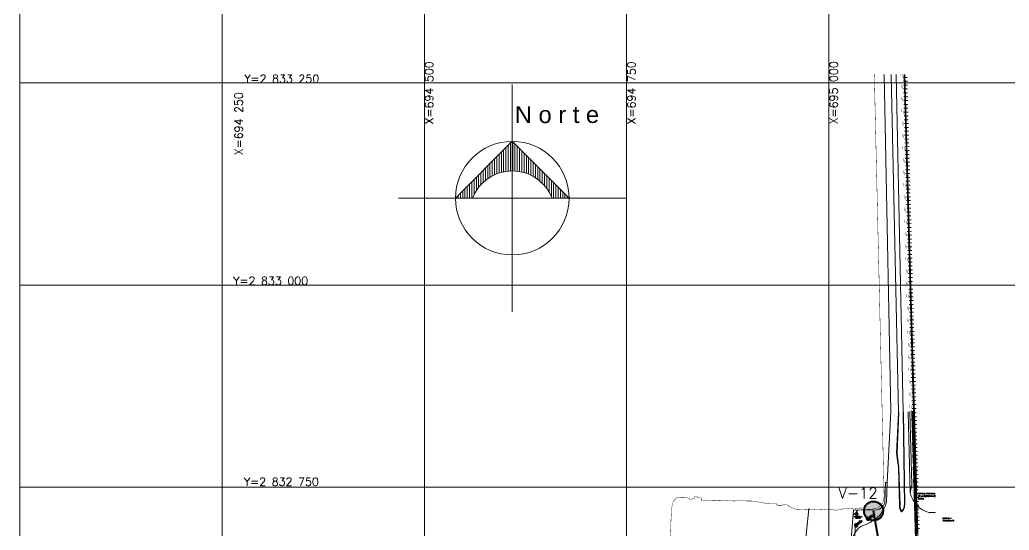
# Model space of a CAD drawing. Header units: millimetres. Extents: x 694000 to 697250, y 2830250 to 2835500.
# Drawn here: x 694000 to 695223, y 2832697 to 2833328 of the extents above; entities that cross this region are included whole.
import ezdxf
from ezdxf.enums import TextEntityAlignment as Align

# ---------------------------------------------------------------- set-up
doc = ezdxf.new("R2010")
doc.units = ezdxf.units.MM
doc.header["$LTSCALE"] = 0.005
doc.header["$PDSIZE"] = 0.5
doc.linetypes.add('DIVIDE2', pattern=[0.625, 0.25, -0.125, 0, -0.125, 0, -0.125])
doc.layers.get('0').update_dxf_attribs({"lineweight": 9})
for name, color, linetype, lineweight in [('AGUA', 4, 'DIVIDE2', 0), ('Area Verde', 3, 'Continuous', 30), ('EJE DE COORDENADAS', 8, 'Continuous', 9), ('FERROCARRIL', 44, 'Continuous', 0), ('INFRAESTRUCTURA1', 7, 'Continuous', 0), ('NORTE', 7, 'Continuous', 0), ('Puntos de Control', 6, 'Continuous', 0)]:
    doc.layers.add(name, color=color, linetype=linetype, lineweight=lineweight)
doc.styles.add('ARIAL', font='')
doc.styles.add('ROMANS', font='romans')
doc.styles.get("Standard").update_dxf_attribs({"font": 'romans.shx'})
doc.styles.get('ARIAL').set_extended_font_data('Arial')

# ---------------------------------------------------------------- blocks, each defined once
blk = doc.blocks.new('VIGA')
at = {"layer": 'FERROCARRIL'}
blk.add_lwpolyline([(-0.1, -3.5), (0, 1.5)], dxfattribs=at)

msp = doc.modelspace()

# ---------------------------------------------------------------- hatches: boundary and pattern name
at = {"layer": 'Area Verde', "lineweight": -3}
h = msp.add_hatch(dxfattribs=at)
h.set_pattern_fill('GRASS', color=256, scale=0.03, angle=45, style=0)
h.set_pattern_definition([(135, (0.6314, 0.5162), (-0.76199948061, 6e-17), [0.142875, -0.934755]), (90, (0.6314, 0.5162), (-0.762, 2e-16), [0.142875, -0.619125]), (180, (0.6314, 0.5162), (-2e-16, -0.762), [0.142875, -0.619125])])
edge = h.paths.add_edge_path()
edge.add_spline(control_points=[(695046.5, 2832712.5), (695046.1, 2832711.8), (695046, 2832710.4), (695047.6, 2832708.3), (695050.2, 2832709.8), (695052, 2832711.7), (695053.5, 2832713.7), (695055.2, 2832714.6), (695056.4, 2832714.7), (695057, 2832715.5), (695057, 2832716.5), (695056, 2832716.8), (695054.8, 2832716.7), (695054.4, 2832715.6), (695053.6, 2832715.3), (695053.2, 2832715.2), (695052.9, 2832715), (695052.4, 2832715), (695052, 2832715.1), (695051.1, 2832715), (695050.4, 2832714.2), (695050.1, 2832713.4), (695049.7, 2832713.2), (695049.4, 2832713.2), (695049.1, 2832713.1), (695048.8, 2832713.1), (695048.5, 2832713.1), (695048.2, 2832713.1), (695047.9, 2832713.1), (695047.6, 2832713), (695047.3, 2832713), (695047, 2832713), (695046.7, 2832712.8), (695046.5, 2832712.7), (695046.5, 2832712.5)], knot_values=[0, 0, 0, 0, 2.243827, 4.04166, 6.673166, 9.426079, 12.304397, 13.940559, 15.060106, 15.698069, 16.643374, 17.488155, 18.498227, 19.940351, 20.440435, 20.806987, 21.237828, 21.583511, 22.113761, 22.502244, 24.244386, 24.920894, 25.095773, 25.401463, 25.749527, 26.034206, 26.278218, 26.705721, 26.970846, 27.281891, 27.50923, 28.003975, 28.140361, 28.598261, 28.598261, 28.598261, 28.598261], degree=3, periodic=0)
h = msp.add_hatch(dxfattribs=at)
h.set_pattern_fill('GRASS', color=256, scale=0.03, angle=51.2213, style=0)
h.set_pattern_definition([(141.221308663, (311071.31813, -58636.9264), (-0.75751185961, -0.08257718211), [0.142875, -0.934755]), (96.221308663, (311071.3181, -58636.9264), (-0.75751237594, -0.0825772384), [0.142875, -0.619125]), (186.221308663, (311071.3181, -58636.9264), (0.0825772384, -0.75751237594), [0.142875, -0.619125])])
edge = h.paths.add_edge_path()
edge.add_spline(control_points=[(695032, 2832701.8), (695032.1, 2832701.5), (695032.5, 2832701.1), (695033, 2832700.8), (695033.4, 2832700.6), (695033.9, 2832700.6), (695034.5, 2832700.8), (695034.9, 2832701.3), (695035.2, 2832702), (695035.6, 2832702.7), (695035.5, 2832703.5), (695036.3, 2832704.1), (695036.7, 2832704.9), (695037.6, 2832705.1), (695038.3, 2832705.5), (695039.1, 2832706), (695039.8, 2832706.4), (695040.2, 2832706.9), (695040.8, 2832707.2), (695040.8, 2832707.8), (695041, 2832708.7), (695040.4, 2832708.7), (695040, 2832708.6), (695039.5, 2832708.6), (695038.7, 2832708.6), (695037.8, 2832708.6), (695037.2, 2832707.8), (695037, 2832707.2), (695037.2, 2832706.6), (695036.7, 2832706.4), (695036.1, 2832706.3), (695035.4, 2832705.9), (695034.8, 2832705.6), (695034.5, 2832705), (695033.9, 2832705.1), (695033.3, 2832705), (695032.8, 2832704.9), (695032.3, 2832704.6), (695032, 2832704), (695031.7, 2832703.3), (695031.6, 2832702.5), (695031.9, 2832702), (695032, 2832701.8)], knot_values=[0, 0, 0, 0, 0.965842, 1.517391, 1.838262, 2.361824, 2.903214, 3.577032, 4.263274, 5.082493, 6.046226, 6.555851, 7.795199, 8.33659, 9.356814, 10.193582, 11.119328, 11.781696, 12.191456, 12.996953, 13.712942, 14.118878, 14.437328, 14.989549, 15.606217, 16.872599, 17.520383, 18.400952, 18.758946, 19.239868, 19.67954, 20.472623, 21.489636, 21.714732, 22.396101, 22.953389, 23.551808, 23.961569, 24.701656, 25.459377, 26.258862, 27.036787, 27.036787, 27.036787, 27.036787], degree=3, periodic=0)
at = {"layer": 'INFRAESTRUCTURA1'}
msp.add_hatch(color=256, dxfattribs=at).paths.add_polyline_path([(695033.2, 2832717.2), (695034.2, 2832716), (695035.3, 2832717), (695034.3, 2832718.2)])
at = {"layer": 'Puntos de Control', "lineweight": 40}
h = msp.add_hatch(color=6, dxfattribs=at)
edge = h.paths.add_edge_path()
edge.add_arc((695055.2, 2832720.7), 11.8, 0, 360)

# ---------------------------------------------------------------- linework, layer by layer
at = {"layer": 'AGUA', "const_width": 0.5, "elevation": 7.2, "flags": 128}
msp.add_lwpolyline([(694783.7, 2832495.7), (694784.6, 2832496.5), (694785.7, 2832498.2), (694787.1, 2832500.2), (694788, 2832501.4), (694788.8, 2832502.8), (694789.3, 2832503.9), (694790.2, 2832505.4), (694790.7, 2832506.5), (694791.4, 2832508.3), (694791.5, 2832510.4), (694791.7, 2832512.5), (694792.2, 2832515.7), (694792.8, 2832522.7), (694793, 2832527.6), (694793.4, 2832533.8), (694793.8, 2832537.7), (694794, 2832540.6), (694794.2, 2832543.4), (694794.3, 2832546.9), (694794.5, 2832550.1), (694794.6, 2832553.2), (694795, 2832555.5), (694795.2, 2832558), (694795.6, 2832562.8), (694796.1, 2832567), (694796.4, 2832570.9), (694796.6, 2832574), (694796.9, 2832576.8), (694797.9, 2832587.5), (694798.1, 2832591.3), (694798.2, 2832594.1), (694798.5, 2832596.3), (694799, 2832599.1), (694798.9, 2832601.1), (694798.9, 2832604.5), (694798.9, 2832607.6), (694799.2, 2832610), (694799.5, 2832613.1), (694799.8, 2832617.6), (694800, 2832621.3), (694800.1, 2832623.8), (694800, 2832625.6), (694799.8, 2832629.3), (694800, 2832630.7), (694800, 2832631.9), (694800.2, 2832635.5), (694800.1, 2832636.2), (694799.4, 2832637.1), (694798.7, 2832638), (694798.2, 2832638.8), (694797.9, 2832639.3), (694797.8, 2832639.9), (694797.8, 2832641.1), (694797.9, 2832642.4), (694798.3, 2832643.9), (694798.5, 2832645.3), (694798.9, 2832647.4), (694799.2, 2832649.4), (694799.5, 2832652.1), (694800.2, 2832655.4), (694800.5, 2832658.4), (694801.7, 2832665.3), (694802.1, 2832670.5), (694802.5, 2832673.9), (694802.8, 2832676.8), (694803, 2832678.9), (694803.2, 2832680.5), (694804, 2832685), (694804, 2832686.9), (694803.9, 2832689.5), (694804.3, 2832692.6), (694804.6, 2832702.6), (694804.7, 2832705), (694804.8, 2832708.2), (694804.9, 2832711.1), (694805, 2832713), (694805.2, 2832714.9), (694805.4, 2832718.4), (694805.5, 2832721.2), (694805.8, 2832723.1), (694805.9, 2832725.1), (694806.3, 2832727.6), (694806.9, 2832729.3), (694807.2, 2832730.6), (694807.7, 2832732.4), (694808.1, 2832733.2), (694809.4, 2832734.6), (694810.5, 2832735.6), (694811.9, 2832736.9), (694813.3, 2832737.2), (694815.2, 2832737.3), (694817.9, 2832737.6), (694821.3, 2832737.5), (694827.4, 2832736.5), (694827.4, 2832735.2), (694833.6, 2832735.7), (694834, 2832738.5), (694837.2, 2832738.6), (694837.5, 2832737.4), (694842.1, 2832737.4), (694842.4, 2832733.8), (694843.8, 2832733.7), (694846.5, 2832733.6), (694849.7, 2832733.1), (694852.8, 2832733.3), (694856.8, 2832733.4), (694861.2, 2832733.5), (694865.3, 2832733.4), (694869.9, 2832733.3), (694874.8, 2832733.4), (694876.7, 2832733.2), (694883.3, 2832733), (694886.7, 2832733.2), (694889.8, 2832733.3), (694892.5, 2832733.3), (694896.1, 2832733.1), (694900, 2832733), (694904.4, 2832733), (694906.2, 2832732.9), (694910, 2832732.4), (694911.8, 2832732), (694914.7, 2832731.5), (694917.4, 2832731), (694919.6, 2832730.6), (694922.2, 2832730.2), (694926.3, 2832729.6), (694928.1, 2832729.5), (694930.4, 2832729.5), (694932.6, 2832729.4), (694935.7, 2832729.3), (694935.8, 2832728.3), (694936.4, 2832727.5), (694937.1, 2832727.2), (694939.3, 2832727.2), (694942.9, 2832727.4), (694943.3, 2832728.7), (694950.5, 2832727.8), (694950.7, 2832726.1), (694952.3, 2832725.6), (694954.3, 2832724.7), (694955.8, 2832724.1), (694957.5, 2832723.4), (694958.8, 2832723), (694959.9, 2832722.8), (694962.2, 2832722.7), (694965.3, 2832722.6), (694968.4, 2832722.5), (694971.2, 2832722.3), (694974, 2832722.4), (694975.5, 2832723.9), (694975.9, 2832722.3), (694976.8, 2832722.4), (694979.1, 2832722.5), (694982.2, 2832722.7), (694985, 2832723), (694986.6, 2832722.9), (694988.8, 2832722.8), (694990.4, 2832722.7), (694993.3, 2832722.6), (694996.1, 2832722.8), (694998.2, 2832723.1), (694999.3, 2832722.9), (695001.8, 2832722.5), (695003.4, 2832722.3), (695005.6, 2832721.9), (695008, 2832721.8), (695009.3, 2832721.8), (695012, 2832722.1), (695014, 2832722.3), (695016.2, 2832723.1), (695016.2, 2832723.1), (695024.7, 2832723.5), (695029.6, 2832724.2), (695030.1, 2832721.5), (695032.3, 2832721.7), (695032.3, 2832724), (695039.7, 2832724.4), (695041.6, 2832722.1), (695044.1, 2832722.4), (695046.3, 2832722.5), (695049.2, 2832722.7), (695051.9, 2832722.8), (695053.9, 2832723.1), (695057.4, 2832723.6), (695058.6, 2832723.7), (695060.6, 2832724.8), (695062.1, 2832725.9), (695063.4, 2832727.2), (695064.4, 2832728.4), (695065.6, 2832729.6), (695066.7, 2832731.5), (695067.6, 2832734.7), (695068, 2832737.5), (695068.2, 2832739.1), (695056.1, 2833260.6)], dxfattribs=at)
at = {"layer": 'EJE DE COORDENADAS'}
for p, q in [((694000, 2835500), (694000, 2830250)), ((694250, 2835500), (694250, 2830250)), ((694500, 2835500), (694500, 2830250)), ((694750, 2835500), (694750, 2830250)), ((695000, 2835500), (695000, 2830250)), ((694000, 2833250), (697250, 2833250)), ((694000, 2833000), (697250, 2833000)), ((694000, 2832750), (697250, 2832750))]:
    msp.add_line(p, q, dxfattribs=at)
at = {"layer": 'FERROCARRIL', "elevation": 7.2}
msp.add_lwpolyline([(695090.4, 2832413.5, 0.01708), (695105.1, 2832449.3, 0.037119), (695114.2, 2832498.7), (695114.5, 2832521.2), (695110, 2832693.4), (695093.9, 2833260.6)], format="xyb", dxfattribs=at)
msp.add_lwpolyline([(695108.5, 2832692.9), (695093.1, 2833260.6)], dxfattribs=at)
at = {"layer": 'FERROCARRIL'}
for points in [[(695102.4, 2832843.9), (695109.8, 2832584.6)], [(695103.6, 2832843.9), (695111, 2832584.6)]]:
    msp.add_lwpolyline(points, dxfattribs=at)
msp.add_point((695102.4, 2832843.9), dxfattribs=at)
at = {"layer": 'INFRAESTRUCTURA1', "lineweight": -3}
for p, q in [((695032.3, 2832717.3), (695034.4, 2832719.1)), ((695034.1, 2832715.1), (695032.3, 2832717.3)), ((695033.2, 2832717.2), (695034.3, 2832718.2)), ((695034.2, 2832716), (695033.2, 2832717.2)), ((695034.1, 2832715.1), (695036.2, 2832716.9)), ((695034.2, 2832716), (695035.3, 2832717)), ((695035.3, 2832717), (695034.3, 2832718.2)), ((695036.2, 2832716.9), (695034.4, 2832719.1))]:
    msp.add_line(p, q, dxfattribs=at)
at = {"layer": 'INFRAESTRUCTURA1', "elevation": 7.2}
for points in [[(695076.5, 2832843.5), (695068.4, 2833260.6)], [(695085.9, 2832842.5), (695077, 2833260.6)], [(695091.9, 2832842.9), (695083.2, 2833260.6)], [(694965.9, 2832630.8), (694975, 2832723.5)], [(695027.7, 2832635.8), (695032.3, 2832697.5)]]:
    msp.add_lwpolyline(points, dxfattribs=at)
at = {"layer": 'INFRAESTRUCTURA1', "color": 30, "linetype": 'Continuous', "const_width": 0.1, "elevation": 7.2}
msp.add_lwpolyline([(695090.5, 2833260.6), (695104.5, 2832744), (695104.5, 2832743.7), (695104.3, 2832743.7), (695104.1, 2832744, -0.088695), (695102.7, 2832750.5), (695088.9, 2833260.6)], format="xyb", dxfattribs=at)
at = {"layer": 'INFRAESTRUCTURA1'}
for points in [[(695027, 2832650.1), (695030.1, 2832688.6, -0.267454), (695044.3, 2832703.5, 0.09049), (695057.2, 2832710.8, 0.144054), (695067, 2832721.9, 0.08556), (695071.1, 2832731.9), (695071.9, 2832756), (695076.5, 2832843.5)], [(695024.8, 2832650.5), (695030.4, 2832721.6), (695058.8, 2832722.1, 0.355274), (695069.1, 2832732), (695069.9, 2832755.9)]]:
    msp.add_lwpolyline(points, format="xyb", dxfattribs=at)
for points in [[(695085.9, 2832842.5), (695083.7, 2832792.2), (695085.9, 2832774), (695087.3, 2832727.5)], [(695091.9, 2832842.9), (695093.5, 2832728.2)], [(695097.9, 2832843.1), (695100.5, 2832743.1)], [(695099.9, 2832843.6), (695102.6, 2832753), (695100.5, 2832743.1)], [(695071.9, 2832756), (695069.9, 2832755.9)], [(695123.9, 2832718.6), (695131.2, 2832718.7)]]:
    msp.add_lwpolyline(points, dxfattribs=at)
at = {"layer": 'INFRAESTRUCTURA1', "lineweight": -3}
for points in [[(695086.1, 2832842.5), (695083.9, 2832792.2), (695086.1, 2832774), (695087.5, 2832727.5)], [(695091.7, 2832842.9), (695093.3, 2832728.1)]]:
    msp.add_lwpolyline(points, dxfattribs=at)
at = {"layer": 'INFRAESTRUCTURA1'}
for centre, radius, start, end in [((695132.9, 2832750.6), 33.2, 192.9678, 254.1926), ((695097.7, 2832726.6), 10.5, 175.197, 221.4256), ((695083.2, 2832727.6), 10.4, 309.9114, 2.9146), ((695023.7, 2832698.7, 7.2), 8.68, 352.639, 26.0241)]:
    msp.add_arc(centre, radius, start, end, dxfattribs=at)
at = {"layer": 'INFRAESTRUCTURA1', "lineweight": -3}
for centre, radius, start, end in [((695097.7, 2832726.6), 10.3, 175.197, 221.4256), ((695083.2, 2832727.6), 10.2, 309.9114, 2.9146)]:
    msp.add_arc(centre, radius, start, end, dxfattribs=at)
msp.add_spline([(695029.9, 2832715.5), (695030.5, 2832716.4), (695031.1, 2832717), (695032.3, 2832717.5), (695033.3, 2832718.2), (695034, 2832719.1), (695034.3, 2832719.9), (695034.9, 2832720.9), (695035.9, 2832721.7)], degree=3, dxfattribs=at)
at = {"layer": 'INFRAESTRUCTURA1'}
for points, start_tangent, end_tangent in [([(695046.5, 2832712.5), (695046.3, 2832710.3), (695047.5, 2832708.9), (695050, 2832709.8), (695051.9, 2832711.7), (695054, 2832713.8), (695055.4, 2832714.5), (695056.5, 2832714.9), (695056.8, 2832715.4), (695056.8, 2832716.3), (695056, 2832716.7), (695055, 2832716.6), (695054, 2832715.5), (695053.6, 2832715.3), (695053.2, 2832715.2), (695052.8, 2832715), (695052.5, 2832715), (695052, 2832715.1), (695051.6, 2832715), (695050.3, 2832713.9), (695049.9, 2832713.3), (695049.8, 2832713.2), (695049.5, 2832713.2), (695049.1, 2832713.1), (695048.8, 2832713.1), (695048.6, 2832713.1), (695048.2, 2832713.1), (695047.9, 2832713.1), (695047.6, 2832713), (695047.4, 2832713), (695046.9, 2832712.9), (695046.8, 2832712.9), (695046.5, 2832712.5)], (-0.443065, -0.896489), (-0.443065, -0.896489)), ([(695032, 2832701.8), (695032.6, 2832701.1), (695033.1, 2832700.8), (695033.4, 2832700.6), (695033.9, 2832700.6), (695034.4, 2832700.8), (695034.8, 2832701.3), (695035.2, 2832701.9), (695035.5, 2832702.7), (695035.7, 2832703.6), (695036.1, 2832704), (695036.9, 2832704.9), (695037.4, 2832705.1), (695038.3, 2832705.6), (695039, 2832706), (695039.8, 2832706.5), (695040.3, 2832706.9), (695040.7, 2832707.1), (695040.9, 2832707.9), (695040.8, 2832708.6), (695040.4, 2832708.7), (695040.1, 2832708.6), (695039.5, 2832708.6), (695038.9, 2832708.6), (695037.7, 2832708.3), (695037.2, 2832707.8), (695037, 2832707), (695037.1, 2832706.6), (695036.7, 2832706.4), (695036.2, 2832706.3), (695035.5, 2832706), (695034.7, 2832705.4), (695034.6, 2832705.2), (695033.9, 2832705), (695033.3, 2832705), (695032.8, 2832704.9), (695032.4, 2832704.6), (695032, 2832704), (695031.8, 2832703.3), (695031.7, 2832702.5), (695032, 2832701.8)], (0.264836, -0.964293), (0.264836, -0.964293))]:
    msp.add_spline(points, degree=3, dxfattribs=dict(at, start_tangent=start_tangent, end_tangent=end_tangent))
for p in [(695030.4, 2832721.6), (695123.9, 2832718.6), (695131.2, 2832718.7)]:
    msp.add_point(p, dxfattribs=at)
at = {"layer": 'NORTE', "color": 5, "linetype": 'Continuous'}
for p, q in [((694608.7, 2832967.1), (694608.7, 2833248)), ((694749.1, 2833107.5), (694468.2, 2833107.5))]:
    msp.add_line(p, q, dxfattribs=at)
at = {"layer": 'NORTE'}
for p, q in [((694608.7, 2833177.8), (694538.4, 2833107.5)), ((694600.8, 2833140.5), (694600.8, 2833169.9)), ((694603.6, 2833140.8), (694603.6, 2833172.7)), ((694606.4, 2833141), (694606.4, 2833175.5)), ((694608.7, 2833177.8), (694678.9, 2833107.5)), ((694609.2, 2833141.1), (694609.2, 2833177.2)), ((694612, 2833141), (694612, 2833174.4)), ((694614.8, 2833140.7), (694614.8, 2833171.6)), ((694589.5, 2833137.5), (694589.5, 2833158.7)), ((694592.4, 2833138.5), (694592.4, 2833161.5)), ((694595.2, 2833139.3), (694595.2, 2833164.3)), ((694598, 2833140), (694598, 2833167.1)), ((694617.6, 2833140.3), (694617.6, 2833168.8)), ((694620.4, 2833139.7), (694620.4, 2833166)), ((694623.3, 2833139), (694623.3, 2833163.2)), ((694626.1, 2833138.1), (694626.1, 2833160.4)), ((694628.9, 2833137.1), (694628.9, 2833157.6)), ((694575.5, 2833129.4), (694575.5, 2833144.6)), ((694578.3, 2833131.5), (694578.3, 2833147.4)), ((694581.1, 2833133.3), (694581.1, 2833150.2)), ((694583.9, 2833134.9), (694583.9, 2833153)), ((694586.7, 2833136.3), (694586.7, 2833155.8)), ((694631.7, 2833135.8), (694631.7, 2833154.8)), ((694634.5, 2833134.3), (694634.5, 2833152)), ((694637.3, 2833132.6), (694637.3, 2833149.1)), ((694640.1, 2833130.7), (694640.1, 2833146.3)), ((694564.3, 2833116.8), (694564.3, 2833133.4)), ((694567.1, 2833120.8), (694567.1, 2833136.2)), ((694569.9, 2833124.1), (694569.9, 2833139)), ((694572.7, 2833126.9), (694572.7, 2833141.8)), ((694642.9, 2833128.5), (694642.9, 2833143.5)), ((694645.7, 2833125.9), (694645.7, 2833140.7)), ((694648.5, 2833122.9), (694648.5, 2833137.9)), ((694651.3, 2833119.4), (694651.3, 2833135.1)), ((694654.2, 2833115.1), (694654.2, 2833132.3)), ((694553, 2833107.5), (694553, 2833122.1)), ((694555.8, 2833107.5), (694555.8, 2833124.9)), ((694558.6, 2833107.5), (694558.6, 2833127.7)), ((694561.5, 2833111.9), (694561.5, 2833130.6)), ((694657, 2833109.6), (694657, 2833129.5)), ((694659.8, 2833107.5), (694659.8, 2833126.7)), ((694662.6, 2833107.5), (694662.6, 2833123.9)), ((694665.4, 2833107.5), (694665.4, 2833121.1)), ((694539, 2833107.5), (694539, 2833108.1)), ((694541.8, 2833107.5), (694541.8, 2833110.9)), ((694544.6, 2833107.5), (694544.6, 2833113.7)), ((694547.4, 2833107.5), (694547.4, 2833116.5)), ((694550.2, 2833107.5), (694550.2, 2833119.3)), ((694668.2, 2833107.5), (694668.2, 2833118.2)), ((694671, 2833107.5), (694671, 2833115.4)), ((694673.8, 2833107.5), (694673.8, 2833112.6)), ((694676.6, 2833107.5), (694676.6, 2833109.8)), ((694538.4, 2833107.5), (694559.5, 2833107.5)), ((694678.9, 2833107.5), (694657.8, 2833107.5))]:
    msp.add_line(p, q, dxfattribs=at)
at = {"layer": 'NORTE', "color": 5}
msp.add_circle((694608.7, 2833107.5), 70.2, dxfattribs=at)
at = {"layer": 'NORTE'}
msp.add_arc((694608.7, 2833088.3), 52.8, 21.4105, 158.5895, dxfattribs=at)
at = {"layer": 'Puntos de Control', "color": 6, "lineweight": 40, "elevation": 7.2}
msp.add_lwpolyline([(695097.6, 2832477.1), (695055.2, 2832720.7), (695055.2, 2832720.7)], dxfattribs=at)
at = {"layer": 'Puntos de Control', "color": 6, "lineweight": 40}
msp.add_circle((695055.2, 2832720.7), 11.8, dxfattribs=at)

# ---------------------------------------------------------------- block references
at = {"rotation": 91.55172541122886}
for p in [(695094.1, 2833223.5, 7.2), (695094.2, 2833218.8, 7.2), (695094.4, 2833214, 7.2), (695094.5, 2833209.2, 7.2), (695094.6, 2833204.5, 7.2), (695094.8, 2833199.7, 7.2), (695094.9, 2833195, 7.2), (695095, 2833190.2, 7.2), (695095.1, 2833185.5, 7.2), (695095.3, 2833180.7, 7.2), (695095.4, 2833175.9, 7.2), (695095.5, 2833171.2, 7.2), (695095.7, 2833166.4, 7.2), (695095.8, 2833161.7, 7.2), (695095.9, 2833156.9, 7.2), (695096, 2833152.1, 7.2), (695096.2, 2833147.4, 7.2), (695096.3, 2833142.6, 7.2), (695096.4, 2833137.9, 7.2), (695096.6, 2833133.1, 7.2), (695096.7, 2833128.4, 7.2), (695096.8, 2833123.6, 7.2), (695096.9, 2833118.8, 7.2), (695097.1, 2833114.1, 7.2), (695097.2, 2833109.3, 7.2), (695097.3, 2833104.6, 7.2), (695097.5, 2833099.8, 7.2), (695097.6, 2833095, 7.2), (695097.7, 2833090.3, 7.2), (695097.8, 2833085.5, 7.2), (695098, 2833080.8, 7.2), (695098.1, 2833076, 7.2), (695098.2, 2833071.3, 7.2), (695098.4, 2833066.5, 7.2), (695098.5, 2833061.7, 7.2), (695098.6, 2833057, 7.2), (695098.7, 2833052.2, 7.2), (695098.9, 2833047.5, 7.2), (695099, 2833042.7, 7.2), (695099.1, 2833037.9, 7.2), (695099.3, 2833033.2, 7.2), (695099.4, 2833028.4, 7.2), (695099.5, 2833023.7, 7.2), (695099.7, 2833018.9, 7.2), (695099.8, 2833014.2, 7.2), (695099.9, 2833009.4, 7.2), (695100, 2833004.6, 7.2), (695100.2, 2832999.9, 7.2), (695100.3, 2832995.1, 7.2), (695100.4, 2832990.4, 7.2), (695100.6, 2832985.6, 7.2), (695100.7, 2832980.8, 7.2), (695100.8, 2832976.1, 7.2), (695100.9, 2832971.3, 7.2), (695101.1, 2832966.6, 7.2), (695101.2, 2832961.8, 7.2), (695101.3, 2832957.1, 7.2), (695101.5, 2832952.3, 7.2), (695101.6, 2832947.5, 7.2), (695101.7, 2832942.8, 7.2), (695101.8, 2832938, 7.2), (695102, 2832933.3, 7.2), (695102.1, 2832928.5, 7.2), (695102.2, 2832923.7, 7.2), (695102.4, 2832919, 7.2), (695102.5, 2832914.2, 7.2), (695102.6, 2832909.5, 7.2), (695102.7, 2832904.7, 7.2), (695102.9, 2832900, 7.2), (695103, 2832895.2, 7.2), (695103.1, 2832890.4, 7.2), (695103.3, 2832885.7, 7.2), (695103.4, 2832880.9, 7.2), (695103.5, 2832876.2, 7.2), (695103.6, 2832871.4, 7.2), (695103.8, 2832866.7, 7.2), (695103.9, 2832861.9, 7.2), (695104, 2832857.1, 7.2), (695104.2, 2832852.4, 7.2), (695104.3, 2832847.6, 7.2)]:
    msp.add_blockref('VIGA', p, dxfattribs=at)
at = {"layer": 'EJE DE COORDENADAS', "color": 7, "rotation": 91.55172541122886}
for p in [(695093.4, 2833256.8, 7.2), (695093.5, 2833252.1, 7.2), (695093.5, 2833247.3, 7.2), (695093.6, 2833242.6, 7.2), (695093.7, 2833237.8, 7.2), (695093.9, 2833233, 7.2), (695094, 2833228.3, 7.2)]:
    msp.add_blockref('VIGA', p, dxfattribs=at)
at = {"layer": 'FERROCARRIL', "rotation": 91.55172541122886}
for p in [(695104.4, 2832841.9, 7.2), (695104.6, 2832837.2, 7.2), (695104.7, 2832832.4, 7.2), (695104.8, 2832827.7, 7.2), (695105, 2832822.9, 7.2), (695105.1, 2832818.1, 7.2), (695105.2, 2832813.4, 7.2), (695105.3, 2832808.6, 7.2), (695105.5, 2832803.9, 7.2), (695105.6, 2832799.1, 7.2), (695105.7, 2832794.4, 7.2), (695105.9, 2832789.6, 7.2), (695106, 2832784.8, 7.2), (695106.1, 2832780.1, 7.2), (695106.2, 2832775.3, 7.2), (695106.4, 2832770.6, 7.2), (695106.5, 2832765.8, 7.2), (695106.6, 2832761, 7.2), (695106.8, 2832756.3, 7.2), (695106.9, 2832751.5, 7.2), (695107, 2832746.8, 7.2), (695107.2, 2832742, 7.2), (695107.3, 2832737.3, 7.2), (695107.4, 2832732.5, 7.2), (695107.5, 2832727.7, 7.2), (695107.7, 2832723, 7.2), (695107.8, 2832718.2, 7.2), (695107.9, 2832713.5, 7.2), (695108.1, 2832708.7, 7.2), (695108.2, 2832703.9, 7.2), (695108.3, 2832699.2, 7.2)]:
    msp.add_blockref('VIGA', p, dxfattribs=at)

# ---------------------------------------------------------------- texts
for s, height, p in [('TERRENO PROPIEDAD', 1.462, (695110.4, 2832741.4, -57)), ('DE LA SECRETARIA DE ', 1.462, (695110.4, 2832738.3, -57)), ('MARINA', 1.46, (695110.6, 2832734.9, -57)), ('MONUMENTO AL', 0.975, (695031, 2832713.1, -38)), ('PESCADOR', 0.975, (695032.5, 2832711.4, -38)), ('TOPOLOBAMPO', 1.462, (695140.6, 2832707.9, -57)), ('ENTRADA A ', 1.46, (695140.6, 2832710.9, -57))]:
    msp.add_text(s, height=height, rotation=359.9422).set_placement(p)
at = {"layer": 'EJE DE COORDENADAS', "color": 7, "style": 'ROMANS'}
for s, rotation, p in [('X=694 500', 90.0166, (694505.9, 2833276.7)), ('X=694 750', 90.0166, (694755.9, 2833276.7)), ('X=695 000', 90.0166, (695005.9, 2833276.8)), ('Y=2 833 250', 0.0166, (694370.1, 2833255.2, -7.2)), ('X=694 250', 90.0166, (694270.5, 2833238.5)), ('Y=2 832 750', 0.0166, (694369.6, 2832756.8))]:
    msp.add_text(s, height=10, rotation=rotation, dxfattribs=at).set_placement(p, align=Align.MIDDLE_RIGHT)
msp.add_text('Y=2 833 000', height=10, rotation=0.0166, dxfattribs=at).set_placement((694263.8, 2833005.2), align=Align.MIDDLE_LEFT)
at = {"layer": 'NORTE', "style": 'ARIAL'}
msp.add_text('N o r t e', height=20.96, rotation=0.1418, dxfattribs=at).set_placement((694663.9, 2833210.7), align=Align.MIDDLE)
at = {"layer": 'Puntos de Control', "color": 7}
msp.add_text('V-12', height=13.5, dxfattribs=at).set_placement((695011.7, 2832736.2))

doc.saveas('drawing.dxf')
